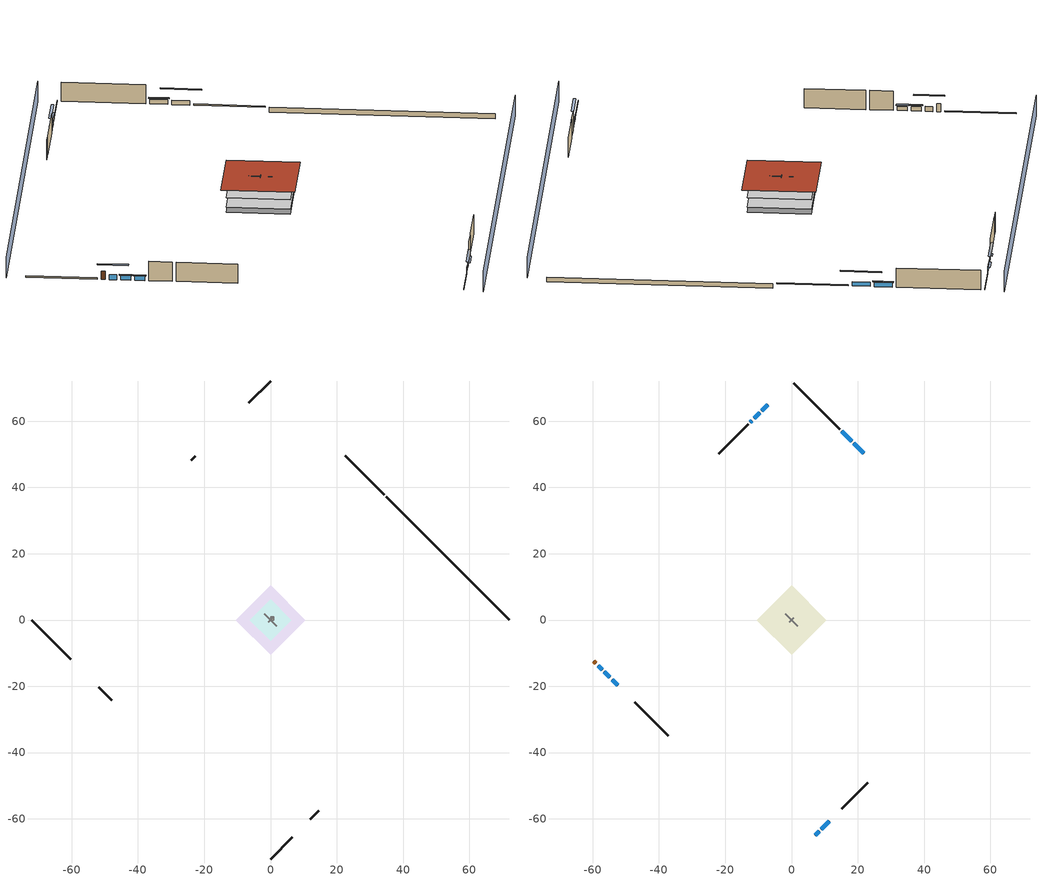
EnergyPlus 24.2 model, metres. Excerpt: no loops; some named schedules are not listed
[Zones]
crawlspace - vented
 floor foundation (Slab2 construction): -10.47,0 0,10.47 10.47,0 0,-10.47 z-0.91
 wall outside (RimJoist1 construction): 34.28,37.86 22.49,49.65 z0.3:0.61
 wall outside (RimJoist2 construction): 0,-72.13 6.55,-65.58 z0.3:0.61
 wall outside (RimJoist3 construction): -72.13,0 -60.34,-11.79 z0.3:0.61
 wall outside (RimJoist4 construction): 0,72.13 -6.55,65.58 z0.3:0.61
 wall foundation (FoundationWall1 construction): 72.13,0 34.93,37.2 z-0.91:0.3
furnace airloop ret air zone
 floor adiabatic (AdiabaticConst): 0,0 0,1 1,1 1,0 z0
 wall adiabatic (AdiabaticConst): 0,1 0,0 1,0 1,1 0,1 z0:1
 ceiling adiabatic (AdiabaticConst): 1,0 1,1 0,1 0,0 z1
garage
 floor foundation (Slab1 construction): -6.34,0 0,6.34 6.34,0 0,-6.34 z0
 wall outside (Wall1 construction): 11.98,-60.15 14.57,-57.57 z0.3:5.18
 wall outside (Wall2 construction): -51.85,-20.28 -47.97,-24.16 z0.3:5.18
 wall outside (Wall9 construction): -22.68,49.45 -23.98,48.16 z0.3:5.18
 wall to conditioned space (Wall5 construction Reversed): 1.94,-1.94 -1.94,1.94 z0.3:5.18
 wall to conditioned space (Wall6 construction Reversed): 0.65,0.65 -0.65,-0.65 z0.3:5.18
conditioned space
 floor to crawlspace - vented (Floor1 construction): -10.47,0 0,10.47 10.47,0 0,-10.47 z0.3
 floor to garage (Floor2 construction): -6.34,0 0,6.34 6.34,0 0,-6.34 z0.3
 floor adiabatic (AdiabaticFloorConstruction): -10.47,0 0,10.47 10.47,0 0,-10.47 z2.74
 wall outside (AdiabaticWallConstruction 1): -59.69,-12.45 -59.04,-13.09 z0.3:2.34
 wall outside (AdiabaticWallConstruction): 21.83,50.3 18.85,53.28 / 18.2,53.94 15.22,56.91 z0.3:1.43; -7.21,64.93 -8.91,63.22 / 7.21,-64.93 8.39,-63.74 / -9.57,62.57 -11.27,60.87 z0.3:1.4; 9.04,-63.09 11.32,-60.81 / -56.47,-15.67 -54.82,-17.32 z0.3:1.37; -58.38,-13.75 -57.12,-15.01 z0.3:1.52; -54.16,-17.97 -52.51,-19.62 / -11.92,60.21 -12.47,59.66 z0.3:1.34
 wall outside (Wall3 construction): 14.56,57.57 0.66,71.48 z0.3:5.18
 wall outside (Wall4 construction): 15.22,-56.91 22.95,-49.18 z0.3:5.18
 wall outside (Wall7 construction): -47.32,-24.82 -37.21,-34.92 z0.3:5.18
 wall outside (Wall8 construction): -13.13,59.01 -22.03,50.11 z0.3:5.18
 window (WindowConstruction): 21.83,50.3 18.85,53.28 z0.3:1.43
 window (WindowConstruction 9): -7.21,64.92 -8.91,63.22 z0.3:1.4
 window (WindowConstruction 1): 18.2,53.94 15.22,56.91 z0.3:1.43
 window (WindowConstruction 2): 7.21,-64.92 8.39,-63.75 z0.3:1.4
 window (WindowConstruction 3): 9.05,-63.09 11.32,-60.81 z0.3:1.37
 window (WindowConstruction 4): -58.38,-13.75 -57.12,-15.01 z0.3:1.52
 window (WindowConstruction 5): -56.47,-15.67 -54.82,-17.32 z0.3:1.37
 window (WindowConstruction 6): -54.16,-17.97 -52.51,-19.62 z0.3:1.34
 window (WindowConstruction 7): -9.57,62.57 -11.27,60.87 z0.3:1.4
 window (WindowConstruction 8): -11.92,60.21 -12.47,59.67 z0.3:1.34
 door (Door): -59.69,-12.45 -59.04,-13.09 z0.3:2.34
 ceiling adiabatic (AdiabaticFloorConstruction): 0,-10.47 10.47,0 0,10.47 -10.47,0 z2.74
 roof outside (Roof1 construction): 0,12.24 -12.24,0 0,-12.24 12.24,0 z5.18
shading: 3.23,-75.37 75.37,-3.23 / -3.23,75.37 -75.37,3.23 z0:5.18; 16.91,55.22 23.77,48.36 24.2,48.79 17.35,55.65 z4.18; -9.12,63.01 -6.99,65.14 -7.42,65.57 -9.56,63.44 z1.71; 15.01,57.13 18.41,53.72 18.84,54.15 15.44,57.56 z1.74; 10.33,-61.81 5.27,-66.86 5.7,-67.3 10.76,-62.24 z4.15; 11.54,-60.59 8.83,-63.3 9.26,-63.74 11.97,-61.03 z1.68; -55.18,-16.95 -60.32,-11.81 -60.76,-12.24 -55.61,-17.38 z4.27; -54.6,-17.53 -56.68,-15.45 -57.11,-15.88 -55.03,-17.96 z1.68; -52.3,-19.84 -54.37,-17.76 -54.81,-18.19 -52.73,-20.27 z1.65; -13.21,58.93 -7.63,64.51 -8.06,64.94 -13.64,59.36 z4.15; -12.68,59.45 -11.71,60.43 -12.14,60.86 -13.12,59.88 z1.65
[Building]
Building 1: Terrain=Suburbs
[Site:Location]
Portland Intl Arpt_OR: Latitude {deg}=45.59; Longitude {deg}=-122.6; Time Zone {hr}=-8; Elevation {m}=33; Keep Site Location Information=Yes
[Site:GroundTemperature:Shallow]
10.2558, 8.96328, 8.85977, 9.47314, 11.9355, 14.3863, 16.5111, 17.8571, 17.9714, 16.8767, 14.8061, 12.4304
[Site:WaterMainsTemperature]
Calculation Method=Schedule; Temperature Schedule=mains temperature schedule
[Material] Roughness=Rough; Thermal Absorptance=0.9
Name | Thickness {m} | Conductivity {W/m-K} | Density {kg/m3} | Specific Heat {J/kg-K} | Solar Absorptance | Visible Absorptance
concrete 4.0 in. | 0.1016 | 1.803125 | 2242.8 | 837.4 | 0.7 | 0.7
concrete 8.0 in. | 0.2032 | 1.803125 | 2242.8 | 837.4 | 0.7 | 0.7
door material | 0.04445 | 0.0612267 | 512.64 | 1214.23 | 0.7 | 0.7
floor covering | 0.0127 | 0.0433444 | 54.468 | 1339.84 | 0.6 | 0.6
floor rigid ins | 0.051816 | 0.029427 | 32.04 | 1214.23 | 0.7 | 0.7
floor rigid ins 1; wall rigid ins | 0.512978 | 0.029427 | 32.04 | 1214.23 | 0.7 | 0.7
floor stud and cavity | 0.1397 | 0.0972396 | 92.3553 | 1139.71 | 0.7 | 0.7
floor stud and cavity 1 | 0.1397 | 1.75129 | 37.0049 | 1207.88 | 0.7 | 0.7
furniture material conditioned space 1; furniture material garage 1 | 0.1524 | 0.115458 | 640.8 | 1214.23 | 0.6 | 0.6
gypsum board | 0.0127 | 0.160291 | 801 | 837.4 | 0.6 | 0.6
osb sheathing 0.5 in.; osb sheathing 0.5 in. 1; osb sheathing 0.5 in. 2 | 0.0127 | 0.115458 | 512.64 | 1214.23 | 0.7 | 0.7
osb sheathing 0.75 in. | 0.01905 | 0.115458 | 512.64 | 1214.23 | 0.7 | 0.7
rim joist stud and cavity | 0.0508 | 0.178688 | 50.32683 | 1063.81 | 0.6 | 0.6
roof stud and cavity | 0.2032 | 0.149436 | 78.34581 | 1123.46 | 0.7 | 0.7
slate or tile shingles | 0.01905 | 0.840978 | 1899.972 | 799.717 | 0.75 | 0.75
soil 0.5 in. | 0.0127 | 1.3848 | 1842.3 | 418.7 | 0.7 | 0.7
wall stud and cavity | 0.1397 | 0.727959 | 139.0536 | 1170.24 | 0.6 | 0.6
wall stud and cavity 1 | 0.1397 | 0.0951301 | 139.0536 | 1170.24 | 0.7 | 0.7
wall stud and cavity 2 | 0.1397 | 0.0856282 | 139.0536 | 1170.24 | 0.7 | 0.7
wall stud and cavity 3 | 0.0889 | 0.380278 | 52.3479 | 1209.89 | 0.7 | 0.7
wall stud and cavity 4 | 0.0889 | 0.391764 | 83.0341 | 1211.67 | 0.7 | 0.7
wood siding | 0.0254 | 0.102417 | 544.68 | 1172.36 | 0.85 | 0.85
wood siding 1; wood siding 2 | 0.0254 | 0.102417 | 544.68 | 1172.36 | 0.7 | 0.7
[Material:NoMass]
Adiabatic: Roughness=Rough; Thermal Resistance {m2-K/W}=176.1; Thermal Absorptance=0.9; Solar Absorptance=0.7; Visible Absorptance=0.7
[WindowMaterial:SimpleGlazingSystem]
WindowMaterial: U-Factor {W/m2-K}=4.31528; Solar Heat Gain Coefficient=0.67
[Construction]
AdiabaticConst: Adiabatic
AdiabaticFloorConstruction: floor stud and cavity 1, floor rigid ins 1, osb sheathing 0.75 in., floor covering
AdiabaticWallConstruction: wood siding 1, wall rigid ins, wall stud and cavity 3, gypsum board
AdiabaticWallConstruction 1: wood siding 2, wall rigid ins, wall stud and cavity 3, gypsum board
Door: door material
Floor1 construction; Floor2 construction: floor stud and cavity, floor rigid ins, osb sheathing 0.75 in., floor covering
FoundationWall1 construction: concrete 8.0 in.
furniture construction conditioned space 1: furniture material conditioned space 1
furniture construction garage 1: furniture material garage 1
PartitionWallConstruction: gypsum board, wall stud and cavity 4, gypsum board
RimJoist1 construction; RimJoist2 construction; RimJoist3 construction; RimJoist4 construction: wood siding, rim joist stud and cavity
Roof1 construction: slate or tile shingles, osb sheathing 0.75 in., roof stud and cavity, gypsum board
Slab1 construction: concrete 4.0 in.
Slab2 construction: soil 0.5 in.
Wall1 construction; Wall2 construction: wood siding, osb sheathing 0.5 in., wall stud and cavity
Wall3 construction; Wall4 construction: wood siding, osb sheathing 0.5 in., wall stud and cavity 1, gypsum board
Wall5 construction Reversed: gypsum board, wall stud and cavity 2, osb sheathing 0.5 in. 1
Wall6 construction Reversed: gypsum board, wall stud and cavity 2, osb sheathing 0.5 in. 2
Wall7 construction; Wall8 construction: wood siding, osb sheathing 0.5 in. 2, wall stud and cavity 1, gypsum board
Wall9 construction: wood siding, osb sheathing 0.5 in. 2, wall stud and cavity
WindowConstruction; WindowConstruction 1; WindowConstruction 2; WindowConstruction 3; WindowConstruction 4; WindowConstruction 5; WindowConstruction 6; WindowConstruction 7; WindowConstruction 8; WindowConstruction 9: WindowMaterial
[Zone] Multiplier=1
Name | Volume {m3} | Part of Total Floor Area
conditioned space | 1265.65 | Yes
crawlspace - vented | 267.481 | Yes
furnace airloop ret air zone | 1 | No
garage | 195.726 | Yes
[Space]
Name | Zone | Volume {m3} | Space Type
conditioned space 1 | conditioned space | 1265.65
crawlspace - vented 1 | crawlspace - vented | 267.481
furnace airloop ret air space | furnace airloop ret air zone |  | Plenum Space Type
garage 1 | garage | 195.726
[SurfaceProperty:IncidentSolarMultiplier] Incident Solar Multiplier=1; Incident Solar Multiplier Schedule=trans schedule winter=0.85 summer=0.7
Window1; Window10; Window2; Window3; Window4; Window5; Window6; Window7; Window8; Window9
[InternalMass]
Name | Construction | Zone or ZoneList | Space or SpaceList | Surface Area {m2}
furniture mass conditioned space 1 | furniture construction conditioned space 1 | conditioned space | conditioned space 1 | 207.62
partition wall mass | PartitionWallConstruction | conditioned space | conditioned space 1 | 519.049
furniture mass garage 1 | furniture construction garage 1 | garage | garage 1 | 8.02682
[Lights] Design Level Calculation Method=LightingLevel; Return Air Fraction=0; Fraction Radiant=0.6; Fraction Visible=0.2; Fraction Replaceable=1
Name | Zone or ZoneList or Space or SpaceList | Schedule | Lighting Level {W}
interior lighting | conditioned space 1 | lighting_interior | 3374.36
garage lighting | garage 1 | lighting_garage | 63.8603
[People]
occupants: Zone or ZoneList or Space or SpaceList=conditioned space 1; Number of People Schedule=occupants; Number of People Calculation Method=People; Number of People=3; Fraction Radiant=0.314171; Sensible Heat Fraction=0.56303; Activity Level Schedule=occupants activity schedule; Carbon Dioxide Generation Rate {m3/s-W}=0; Enable ASHRAE 55 Comfort Warnings=No; Mean Radiant Temperature Calculation Type=EnclosureAveraged
[ElectricEquipment] Design Level Calculation Method=EquipmentLevel
Name | Zone or ZoneList or Space or SpaceList | Schedule | Design Level {W} | Fraction Latent | Fraction Radiant | Fraction Lost
ceiling fan | conditioned space 1 | ceiling_fan | 16.8604 | 0 | 0.558 | 0
clothes dryer | conditioned space 1 | clothes_dryer | 11466.5 | 0.015 | 0.081 | 0.85
clothes washer | conditioned space 1 | clothes_washer | 357.097 | 0.03 | 0.162 | 0.7
cooking range | conditioned space 1 | cooking_range | 149.344 | 0.16 | 0.384 | 0.2
dishwasher | conditioned space 1 | dishwasher | 620.66 | 0.3 | 0.18 | 0.4
fridge | conditioned space 1 | fridge schedule | 54.7945 | 0 | 0.6 | 0
mech vent bath fan 0 | conditioned space 1 | mech vent bath fan 0 schedule | 45 | 0 | 0 | 1
mech vent house fan | conditioned space 1 | mech vent house fan schedule | 0 | 0 | 0 | 1
mech vent house fan cfis | conditioned space 1 | mech vent house fan cfis schedule | 0 | 0 | 0 | 0
mech vent range fan 0 | conditioned space 1 | mech vent range fan 0 schedule | 30 | 0 | 0 | 1
misc plug loads | conditioned space 1 | plug_loads_other | 601.662 | 0.021 | 0.558 | 0.049
misc tv | conditioned space 1 | plug_loads_tv | 784.795 | 0 | 0.6 | 0
whole house fan | conditioned space 1 | Always On Discrete | 0 | 0 | 0 | 1
fridge 1 | garage 1 | fridge schedule 1 | 90.9498 | 0 | 0.6 | 0
[OtherEquipment] Design Level Calculation Method=EquipmentLevel
Name | Fuel Type | Zone or ZoneList or Space or SpaceList | Schedule | Design Level {W} | Fraction Latent | Fraction Radiant | Fraction Lost
clothes dryer 1 | Electricity | conditioned space 1 | clothes_dryer | 0 | 0.015 | 0.081 | 0.85
cooking range 1 | NaturalGas | conditioned space 1 | cooking_range | 4376.85 | 0.16 | 0.384 | 0.2
furnace airloop_0 SupCondToLv; furnace airloop_0 SupSensLkToCond; mech vent house fan sensible load; water heater sens | None | conditioned space 1 | Always On Discrete | 0 | 0 | 0 | 0
furnace airloop_0 SupLatLkToCond; mech vent house fan latent load; water heater lat | None | conditioned space 1 | Always On Discrete | 0 | 1 | 0 | 0
general water use latent | None | conditioned space 1 | general water use schedule | 62.594 | 1 | 0 | 0
general water use sensible | None | conditioned space 1 | general water use schedule | -61.6891 | 0 | 0.6 | 0
water heater energy adjustment1 | Electricity | conditioned space 1 | Always On Discrete | 0.01 | 0 | 0 | 1
furnace airloop_0 RetCondToDZ; furnace airloop_0 SupCondToDZ; furnace airloop_0 SupSensLkToDZ | None | crawlspace - vented 1 | Always On Discrete | 0 | 0 | 0 | 0
furnace airloop_0 SupLatLkToDZ | None | crawlspace - vented 1 | Always On Discrete | 0 | 1 | 0 | 0
furnace airloop_0 RetCondToRP; furnace airloop_0 RetSensLkToRP | None | furnace airloop ret air space | Always On Discrete | 0 | 0 | 0 | 0
furnace airloop_0 RetLatLkToRP | None | furnace airloop ret air space | Always On Discrete | 0 | 1 | 0 | 0
[ZoneInfiltration:DesignFlowRate] Schedule=Always On Discrete
Name | Zone or ZoneList or Space or SpaceList | Design Flow Rate Calculation Method | Design Flow Rate {m3/s} | Air Changes per Hour {1/hr} | Constant Term Coefficient | Temperature Term Coefficient | Velocity Term Coefficient | Velocity Squared Term Coefficient
infil flow; natural vent flow; whole house fan flow | conditioned space 1 | Flow/Zone | 0
crawlspace_vented 1 duct leakage imbalance infil flow | crawlspace - vented 1 | Flow/Zone | 0
infil crawlspace - vented 1 | crawlspace - vented 1 | AirChanges/Hour |  | 2.6013 | 1 | 0 | 0 | 0
[ZoneMixing] Schedule=Always On Continuous; Design Flow Rate Calculation Method=Flow/Zone; Design Flow Rate {m3/s}=0
Name | Zone or Space | Source Zone or Space
furnace airloop_0 ZoneMixDZToCond mix | conditioned space | crawlspace - vented
furnace airloop_0 ZoneMixCondToDZ mix | crawlspace - vented | conditioned space
[SurfaceProperty:ExposedFoundationPerimeter] Exposed Perimeter Calculation Method=TotalExposedPerimeter
Name | Total Exposed Perimeter {m}
Slab2 | 52.60848
Slab1 | 21.9456
[SpaceList]
Plenum Space Type: furnace airloop ret air space
[ZoneInfiltration:EffectiveLeakageArea]
infil garage 1: Zone or Space=garage 1; Schedule=Always On Discrete; Effective Air Leakage Area {cm2}=203.878; Stack Coefficient=0.000129147; Wind Coefficient=4.64657e-05
[AvailabilityManager:Scheduled]
furnace airloop Availability Manager: Schedule=Always On Discrete
[AirLoopHVAC:ReturnPlenum]
Air Loop HVAC Return Plenum 1: Zone=furnace airloop ret air zone
[WaterUse:Equipment]
dishwasher: Peak Flow Rate {m3/s}=9.42808e-06; Flow Rate Fraction Schedule=hot_water_dishwasher
[Foundation:Kiva] Wall Depth Below Slab {m}=0.2032
Name | Initial Indoor Air Temperature {C} | Wall Height Above Grade {m}
Foundation Kiva 1 | 13.4258 | 0.1016
Foundation Kiva 2 | 8.58325 | 0.3048
[Foundation:Kiva:Settings]
Soil Conductivity {W/m-K}=1.3848; Soil Density {kg/m3}=1842.3; Soil Specific Heat {J/kg-K}=418.7; Ground Solar Absorptivity=0.9; Ground Thermal Absorptivity=0.9; Ground Surface Roughness {m}=0.03; Far-Field Width {m}=40; Deep-Ground Boundary Condition=ZeroFlux; Deep-Ground Depth {m}=40; Minimum Cell Dimension {m}=0.2; Maximum Cell Growth Coefficient=3; Simulation Timestep=Timestep
[Exterior:Lights]
exterior lighting: Schedule=exterior lighting schedule; Design Level {W}=87.3025
[EnergyManagementSystem:GlobalVariable]
furnace_airloop_0_DuctImbalLkExhFanEquivCond
furnace_airloop_0_DuctImbalLkExhFanEquivDZ
furnace_airloop_0_DuctImbalLkSupFanEquivCond
furnace_airloop_0_DuctImbalLkSupFanEquivDZ
furnace_airloop_0_DZ_T
furnace_airloop_0_DZ_W
furnace_airloop_0_RetCondToDZ
furnace_airloop_0_RetCondToRP
furnace_airloop_0_RetLatLkToRP
furnace_airloop_0_RetSensLkToRP
furnace_airloop_0_SupCondToDZ
furnace_airloop_0_SupCondToLv
furnace_airloop_0_SupLatLkToCond
furnace_airloop_0_SupLatLkToDZ
furnace_airloop_0_SupSensLkToCond
furnace_airloop_0_SupSensLkToDZ
furnace_airloop_0_ZoneMixCondToDZ
furnace_airloop_0_ZoneMixDZToCond
furnace_airloop_AH_MFR
furnace_airloop_AH_Tout
furnace_airloop_AH_VFR
furnace_airloop_AH_Wout
furnace_airloop_Fan_RTF
furnace_airloop_RA_T
furnace_airloop_Ra_W
infil_program_Qfan
infil_program_Qinf
natural_vent_program_Qnv
natural_vent_program_Qwhf
[EnergyManagementSystem:Sensor]
Name | Output:Variable or Output:Meter Index Key | Output:Variable or Output:Meter
airflow_gain | infil flow | Infiltration Sensible Heat Gain Energy
airflow_gain_1 | natural vent flow | Infiltration Sensible Heat Gain Energy
airflow_gain_2 | whole house fan flow | Infiltration Sensible Heat Gain Energy
airflow_loss | infil flow | Infiltration Sensible Heat Loss Energy
airflow_loss_1 | natural vent flow | Infiltration Sensible Heat Loss Energy
airflow_loss_2 | whole house fan flow | Infiltration Sensible Heat Loss Energy
clg_load_cond |  | Cooling:EnergyTransfer:Zone:CONDITIONED SPACE
clg_load_duct |  | Cooling:EnergyTransfer:Zone:FURNACE AIRLOOP RET AIR ZONE
clg_sp_s; clg_sp_s_1 | cooling setpoint | Schedule Value
clothes_dryer_exhaust_0_sch_s | clothes_dryer | Schedule Value
cool_season | cooling season schedule | Schedule Value
ducts_conv | furnace airloop_0 RetCondToRP | Other Equipment Convective Heating Energy
ducts_conv_1 | furnace airloop_0 RetLatLkToRP | Other Equipment Convective Heating Energy
ducts_conv_2 | furnace airloop_0 RetSensLkToRP | Other Equipment Convective Heating Energy
ducts_conv_3 | furnace airloop_0 SupCondToLv | Other Equipment Convective Heating Energy
ducts_conv_4 | furnace airloop_0 SupLatLkToCond | Other Equipment Convective Heating Energy
ducts_conv_5 | furnace airloop_0 SupSensLkToCond | Other Equipment Convective Heating Energy
ducts_rad | furnace airloop_0 RetCondToRP | Other Equipment Radiant Heating Energy
ducts_rad_1 | furnace airloop_0 RetLatLkToRP | Other Equipment Radiant Heating Energy
ducts_rad_2 | furnace airloop_0 RetSensLkToRP | Other Equipment Radiant Heating Energy
ducts_rad_3 | furnace airloop_0 SupCondToLv | Other Equipment Radiant Heating Energy
ducts_rad_4 | furnace airloop_0 SupLatLkToCond | Other Equipment Radiant Heating Energy
ducts_rad_5 | furnace airloop_0 SupSensLkToCond | Other Equipment Radiant Heating Energy
fridge_tin_s_1 | garage | Zone Mean Air Temperature
furnace_airloop_0_DZ_T_s | crawlspace - vented | Zone Air Temperature
furnace_airloop_0_DZ_W_s | crawlspace - vented | Zone Mean Air Humidity Ratio
furnace_airloop_AH_MFR_s | Node 6 | System Node Mass Flow Rate
furnace_airloop_AH_Tout_s | Node 6 | System Node Temperature
furnace_airloop_AH_VFR_s | Node 6 | System Node Current Density Volume Flow Rate
furnace_airloop_AH_Wout_s | Node 6 | System Node Humidity Ratio
furnace_airloop_RA_T_s | Node 9 | System Node Temperature
furnace_airloop_Ra_W_s | Node 9 | System Node Humidity Ratio
htg_load_cond |  | Heating:EnergyTransfer:Zone:CONDITIONED SPACE
htg_load_duct |  | Heating:EnergyTransfer:Zone:FURNACE AIRLOOP RET AIR ZONE
htg_sp_s; htg_sp_s_1 | heating setpoint | Schedule Value
ig_ee_conv | ceiling fan | Electric Equipment Convective Heating Energy
ig_ee_conv_1 | clothes dryer | Electric Equipment Convective Heating Energy
ig_ee_conv_3 | cooking range | Electric Equipment Convective Heating Energy
ig_ee_conv_4 | dishwasher | Electric Equipment Convective Heating Energy
ig_ee_conv_5 | fridge | Electric Equipment Convective Heating Energy
ig_ee_conv_6 | misc plug loads | Electric Equipment Convective Heating Energy
ig_ee_conv_7 | misc tv | Electric Equipment Convective Heating Energy
ig_ee_conv_8 | whole house fan | Electric Equipment Convective Heating Energy
ig_ee_rad | ceiling fan | Electric Equipment Radiant Heating Energy
ig_ee_rad_1 | clothes dryer | Electric Equipment Radiant Heating Energy
ig_ee_rad_3 | cooking range | Electric Equipment Radiant Heating Energy
ig_ee_rad_4 | dishwasher | Electric Equipment Radiant Heating Energy
ig_ee_rad_5 | fridge | Electric Equipment Radiant Heating Energy
ig_ee_rad_6 | misc plug loads | Electric Equipment Radiant Heating Energy
ig_ee_rad_7 | misc tv | Electric Equipment Radiant Heating Energy
ig_ee_rad_8 | whole house fan | Electric Equipment Radiant Heating Energy
ig_lgt_conv | interior lighting | Lights Convective Heating Energy
ig_lgt_rad | interior lighting | Lights Radiant Heating Energy
ig_lgt_vis | interior lighting | Lights Visible Radiation Heating Energy
ig_oe_conv | clothes dryer 1 | Other Equipment Convective Heating Energy
ig_oe_conv_1 | cooking range 1 | Other Equipment Convective Heating Energy
ig_oe_conv_2 | general water use latent | Other Equipment Convective Heating Energy
ig_oe_conv_3 | general water use sensible | Other Equipment Convective Heating Energy
ig_oe_conv_4 | water heater energy adjustment1 | Other Equipment Convective Heating Energy
ig_oe_conv_5 | water heater lat | Other Equipment Convective Heating Energy
ig_oe_conv_6 | water heater sens | Other Equipment Convective Heating Energy
ig_oe_rad | clothes dryer 1 | Other Equipment Radiant Heating Energy
ig_oe_rad_1 | cooking range 1 | Other Equipment Radiant Heating Energy
ig_oe_rad_2 | general water use latent | Other Equipment Radiant Heating Energy
ig_oe_rad_3 | general water use sensible | Other Equipment Radiant Heating Energy
ig_oe_rad_4 | water heater energy adjustment1 | Other Equipment Radiant Heating Energy
ig_oe_rad_5 | water heater lat | Other Equipment Radiant Heating Energy
ig_oe_rad_6 | water heater sens | Other Equipment Radiant Heating Energy
ig_ppl_conv | occupants | People Convective Heating Energy
ig_ppl_rad | occupants | People Radiant Heating Energy
im_conv | furniture mass conditioned space 1 | Surface Inside Face Convection Heat Gain Energy
im_conv_1 | partition wall mass | Surface Inside Face Convection Heat Gain Energy
im_ig | furniture mass conditioned space 1 | Surface Inside Face Internal Gains Radiation Heat Gain Energy
im_ig_1 | partition wall mass | Surface Inside Face Internal Gains Radiation Heat Gain Energy
im_lgt | furniture mass conditioned space 1 | Surface Inside Face Lights Radiation Heat Gain Energy
im_lgt_1 | partition wall mass | Surface Inside Face Lights Radiation Heat Gain Energy
im_sol | furniture mass conditioned space 1 | Surface Inside Face Solar Radiation Heat Gain Energy
im_sol_1 | partition wall mass | Surface Inside Face Solar Radiation Heat Gain Energy
im_surf | furniture mass conditioned space 1 | Surface Inside Face Net Surface Thermal Radiation Heat Gain Energy
im_surf_1 | partition wall mass | Surface Inside Face Net Surface Thermal Radiation Heat Gain Energy
mech_vent_bath_fan_0_sch_s | mech vent bath fan 0 schedule | Schedule Value
mech_vent_range_fan_0_sch_s | mech vent range fan 0 schedule | Schedule Value
mv_conv | mech vent bath fan 0 | Electric Equipment Convective Heating Energy
mv_conv_1 | mech vent house fan | Electric Equipment Convective Heating Energy
mv_conv_2 | mech vent house fan cfis | Electric Equipment Convective Heating Energy
mv_conv_3 | mech vent range fan 0 | Electric Equipment Convective Heating Energy
mv_conv_4 | mech vent house fan latent load | Other Equipment Convective Heating Energy
mv_conv_5 | mech vent house fan sensible load | Other Equipment Convective Heating Energy
mv_rad | mech vent bath fan 0 | Electric Equipment Radiant Heating Energy
mv_rad_1 | mech vent house fan | Electric Equipment Radiant Heating Energy
mv_rad_2 | mech vent house fan cfis | Electric Equipment Radiant Heating Energy
mv_rad_3 | mech vent range fan 0 | Electric Equipment Radiant Heating Energy
mv_rad_4 | mech vent house fan latent load | Other Equipment Radiant Heating Energy
mv_rad_5 | mech vent house fan sensible load | Other Equipment Radiant Heating Energy
natural_vent_s | natural vent schedule | Schedule Value
